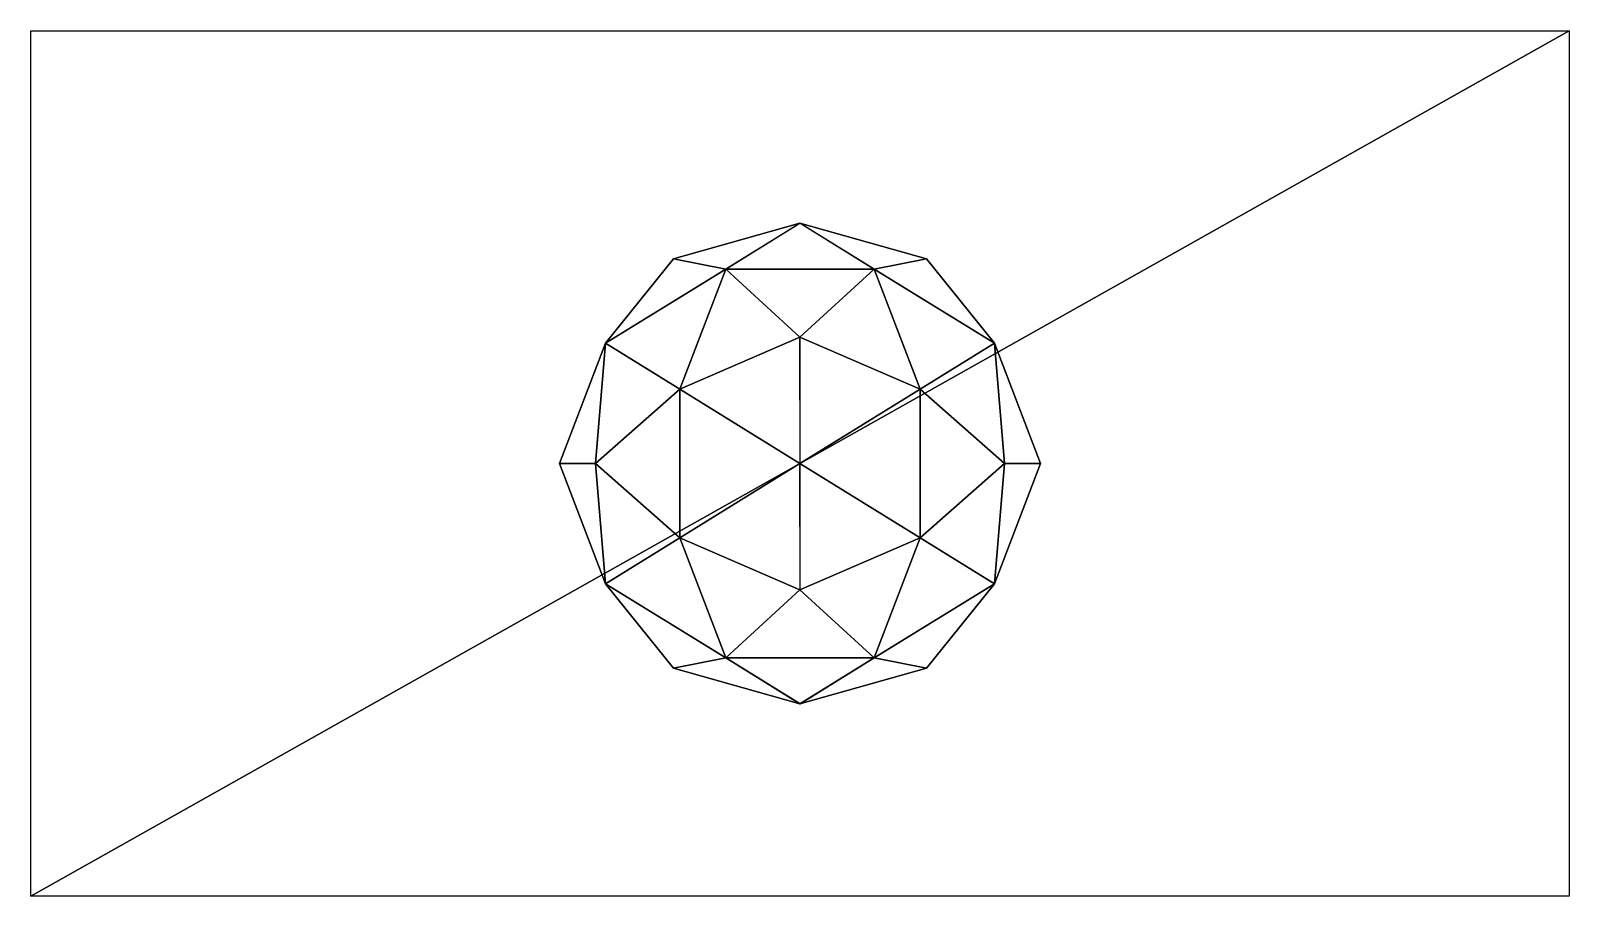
# Model space of a CAD drawing. Header units: metres. Extents: x -640 to 640, y -360 to 360.
import ezdxf

# ---------------------------------------------------------------- set-up
doc = ezdxf.new("R2010")
doc.units = ezdxf.units.M

msp = doc.modelspace()

# ---------------------------------------------------------------- linework, layer by layer
for points in [[(-640, -360, -623.5383), (-640, 360, -623.5383), (640, 360, -623.5383), (640.0001, 360.0001, -623.5382)], [(640, 360, -623.5383), (640, -360, -623.5383), (-640, -360, -623.5383), (-639.9999, -359.9999, -623.5382)], [(-61.803402, 161.8034, -723.5383), (-105.14623, 170.13017, -623.5383), (0, 200, -623.5383), (0.0001, 200.0001, -623.5382)], [(-61.803402, 161.8034, -523.5383), (0, 200, -623.5383), (-105.14623, 170.13017, -623.5383), (-105.14613, 170.13028, -623.5382)], [(61.803402, 161.8034, -723.5383), (-61.803402, 161.8034, -723.5383), (0, 200, -623.5383), (0.0001, 200.0001, -623.5382)], [(-61.803402, 161.8034, -523.5383), (61.803402, 161.8034, -523.5383), (0, 200, -623.5383), (0.0001, 200.0001, -623.5382)], [(61.803402, 161.8034, -523.5383), (105.14623, 170.13017, -623.5383), (0, 200, -623.5383), (0.0001, 200.0001, -623.5382)], [(61.803402, 161.8034, -723.5383), (0, 200, -623.5383), (105.14623, 170.13017, -623.5383), (105.14633, 170.13028, -623.5382)], [(-61.803402, 161.8034, -723.5383), (-161.8034, 100, -685.34174), (-105.14623, 170.13017, -623.5383), (-105.14613, 170.13028, -623.5382)], [(-105.14623, 170.13017, -623.5383), (-161.8034, 100, -685.34174), (-161.8034, 100, -561.7349), (-161.8033, 100.0001, -561.7348)], [(-61.803402, 161.8034, -523.5383), (-105.14623, 170.13017, -623.5383), (-161.8034, 100, -561.7349), (-161.8033, 100.0001, -561.7348)], [(61.803402, 161.8034, -523.5383), (161.8034, 100, -561.7349), (105.14623, 170.13017, -623.5383), (105.14633, 170.13028, -623.5382)], [(61.803402, 161.8034, -723.5383), (105.14623, 170.13017, -623.5383), (161.8034, 100, -685.34174), (161.80351, 100.0001, -685.3416)], [(105.14623, 170.13017, -623.5383), (161.8034, 100, -561.7349), (161.8034, 100, -685.34174), (161.80351, 100.0001, -685.3416)], [(-100, 61.803402, -461.73492), (-61.803402, 161.8034, -523.5383), (-161.8034, 100, -561.7349), (-161.8033, 100.0001, -561.7348)], [(-61.803402, 161.8034, -723.5383), (-100, 61.803402, -785.34174), (-161.8034, 100, -685.34174), (-161.8033, 100.0001, -685.3416)], [(0, 105.14623, -793.6685), (-100, 61.803402, -785.34174), (-61.803402, 161.8034, -723.5383), (-61.803303, 161.80351, -723.5382)], [(0, 105.14623, -453.40814), (-61.803402, 161.8034, -523.5383), (-100, 61.803402, -461.73492), (-99.9999, 61.8035, -461.73483)], [(0, 105.14623, -793.6685), (-61.803402, 161.8034, -723.5383), (61.803402, 161.8034, -723.5383), (61.8035, 161.80351, -723.5382)], [(0, 105.14623, -453.40814), (61.803402, 161.8034, -523.5383), (-61.803402, 161.8034, -523.5383), (-61.803303, 161.80351, -523.5382)], [(0, 105.14623, -453.40814), (100, 61.803402, -461.73492), (61.803402, 161.8034, -523.5383), (61.8035, 161.80351, -523.5382)], [(0, 105.14623, -793.6685), (61.803402, 161.8034, -723.5383), (100, 61.803402, -785.34174), (100.0001, 61.8035, -785.3416)], [(61.803402, 161.8034, -523.5383), (100, 61.803402, -461.73492), (161.8034, 100, -561.7349), (161.80351, 100.0001, -561.7348)], [(100, 61.803402, -785.34174), (61.803402, 161.8034, -723.5383), (161.8034, 100, -685.34174), (161.80351, 100.0001, -685.3416)], [(0, 105.14623, -453.40814), (-100, 61.803402, -461.73492), (0, 0, -423.53833), (0.0001, 0.0001, -423.53824)], [(0, 105.14623, -793.6685), (0, 0, -823.5383), (-100, 61.803402, -785.34174), (-99.9999, 61.8035, -785.3416)], [(0, 105.14623, -453.40814), (0, 0, -423.53833), (100, 61.803402, -461.73492), (100.0001, 61.8035, -461.73483)], [(0, 105.14623, -793.6685), (100, 61.803402, -785.34174), (0, 0, -823.5383), (0.0001, 0.0001, -823.5382)], [(-161.8034, 100, -561.7349), (-200, 0, -623.5383), (-170.13017, 0, -518.3921), (-170.13007, 0.0001, -518.39197)], [(-161.8034, 100, -685.34174), (-170.13017, 0, -728.6846), (-200, 0, -623.5383), (-199.9999, 0.0001, -623.5382)], [(-161.8034, 100, -561.7349), (-161.8034, 100, -685.34174), (-200, 0, -623.5383), (-199.9999, 0.0001, -623.5382)], [(-100, 61.803402, -785.34174), (-170.13017, 0, -728.6846), (-161.8034, 100, -685.34174), (-161.8033, 100.0001, -685.3416)], [(-100, 61.803402, -461.73492), (-161.8034, 100, -561.7349), (-170.13017, 0, -518.3921), (-170.13007, 0.0001, -518.39197)], [(100, 61.803402, -461.73492), (170.13017, 0, -518.3921), (161.8034, 100, -561.7349), (161.80351, 100.0001, -561.7348)], [(100, 61.803402, -785.34174), (161.8034, 100, -685.34174), (170.13017, 0, -728.6846), (170.13028, 0.0001, -728.68445)], [(161.8034, 100, -685.34174), (200, 0, -623.5383), (170.13017, 0, -728.6846), (170.13028, 0.0001, -728.68445)], [(161.8034, 100, -561.7349), (170.13017, 0, -518.3921), (200, 0, -623.5383), (200.0001, 0.0001, -623.5382)], [(161.8034, 100, -685.34174), (161.8034, 100, -561.7349), (200, 0, -623.5383), (200.0001, 0.0001, -623.5382)], [(-100, 61.803402, -461.73492), (-170.13017, 0, -518.3921), (-100, -61.803402, -461.73492), (-99.9999, -61.803303, -461.73483)], [(-100, 61.803402, -785.34174), (-100, -61.803402, -785.34174), (-170.13017, 0, -728.6846), (-170.13007, 0.0001, -728.68445)], [(0, 0, -423.53833), (-100, 61.803402, -461.73492), (-100, -61.803402, -461.73492), (-99.9999, -61.803303, -461.73483)], [(-100, 61.803402, -785.34174), (0, 0, -823.5383), (-100, -61.803402, -785.34174), (-99.9999, -61.803303, -785.3416)], [(100, 61.803402, -461.73492), (0, 0, -423.53833), (100, -61.803402, -461.73492), (100.0001, -61.803303, -461.73483)], [(0, 0, -823.5383), (100, 61.803402, -785.34174), (100, -61.803402, -785.34174), (100.0001, -61.803303, -785.3416)], [(100, 61.803402, -461.73492), (100, -61.803402, -461.73492), (170.13017, 0, -518.3921), (170.13028, 0.0001, -518.39197)], [(100, 61.803402, -785.34174), (170.13017, 0, -728.6846), (100, -61.803402, -785.34174), (100.0001, -61.803303, -785.3416)], [(-161.8034, -100, -685.34174), (-200, 0, -623.5383), (-170.13017, 0, -728.6846), (-170.13007, 0.0001, -728.68445)], [(-161.8034, -100, -561.7349), (-170.13017, 0, -518.3921), (-200, 0, -623.5383), (-199.9999, 0.0001, -623.5382)], [(-161.8034, -100, -685.34174), (-161.8034, -100, -561.7349), (-200, 0, -623.5383), (-199.9999, 0.0001, -623.5382)], [(-100, -61.803402, -785.34174), (-161.8034, -100, -685.34174), (-170.13017, 0, -728.6846), (-170.13007, 0.0001, -728.68445)], [(-100, -61.803402, -461.73492), (-170.13017, 0, -518.3921), (-161.8034, -100, -561.7349), (-161.8033, -99.9999, -561.7348)], [(0, 0, -423.53833), (-100, -61.803402, -461.73492), (0, -105.14623, -453.40814), (0.0001, -105.14613, -453.40805)], [(0, 0, -823.5383), (0, -105.14623, -793.6685), (-100, -61.803402, -785.34174), (-99.9999, -61.803303, -785.3416)], [(0, 0, -423.53833), (0, -105.14623, -453.40814), (100, -61.803402, -461.73492), (100.0001, -61.803303, -461.73483)], [(0, 0, -823.5383), (100, -61.803402, -785.34174), (0, -105.14623, -793.6685), (0.0001, -105.14613, -793.6684)], [(100, -61.803402, -461.73492), (161.8034, -100, -561.7349), (170.13017, 0, -518.3921), (170.13028, 0.0001, -518.39197)], [(100, -61.803402, -785.34174), (170.13017, 0, -728.6846), (161.8034, -100, -685.34174), (161.80351, -99.9999, -685.3416)], [(161.8034, -100, -561.7349), (200, 0, -623.5383), (170.13017, 0, -518.3921), (170.13028, 0.0001, -518.39197)], [(161.8034, -100, -685.34174), (170.13017, 0, -728.6846), (200, 0, -623.5383), (200.0001, 0.0001, -623.5382)], [(161.8034, -100, -561.7349), (161.8034, -100, -685.34174), (200, 0, -623.5383), (200.0001, 0.0001, -623.5382)], [(-100, -61.803402, -785.34174), (-61.803402, -161.8034, -723.5383), (-161.8034, -100, -685.34174), (-161.8033, -99.9999, -685.3416)], [(-61.803402, -161.8034, -523.5383), (-100, -61.803402, -461.73492), (-161.8034, -100, -561.7349), (-161.8033, -99.9999, -561.7348)], [(0, -105.14623, -793.6685), (-61.803402, -161.8034, -723.5383), (-100, -61.803402, -785.34174), (-99.9999, -61.803303, -785.3416)], [(0, -105.14623, -453.40814), (-100, -61.803402, -461.73492), (-61.803402, -161.8034, -523.5383), (-61.803303, -161.8033, -523.5382)], [(0, -105.14623, -453.40814), (61.803402, -161.8034, -523.5383), (100, -61.803402, -461.73492), (100.0001, -61.803303, -461.73483)], [(0, -105.14623, -793.6685), (100, -61.803402, -785.34174), (61.803402, -161.8034, -723.5383), (61.8035, -161.8033, -723.5382)], [(61.803402, -161.8034, -723.5383), (100, -61.803402, -785.34174), (161.8034, -100, -685.34174), (161.80351, -99.9999, -685.3416)], [(100, -61.803402, -461.73492), (61.803402, -161.8034, -523.5383), (161.8034, -100, -561.7349), (161.80351, -99.9999, -561.7348)], [(-105.14623, -170.13017, -623.5383), (-161.8034, -100, -561.7349), (-161.8034, -100, -685.34174), (-161.8033, -99.9999, -685.3416)], [(-61.803402, -161.8034, -723.5383), (-105.14623, -170.13017, -623.5383), (-161.8034, -100, -685.34174), (-161.8033, -99.9999, -685.3416)], [(-61.803402, -161.8034, -523.5383), (-161.8034, -100, -561.7349), (-105.14623, -170.13017, -623.5383), (-105.14613, -170.13007, -623.5382)], [(61.803402, -161.8034, -523.5383), (105.14623, -170.13017, -623.5383), (161.8034, -100, -561.7349), (161.80351, -99.9999, -561.7348)], [(61.803402, -161.8034, -723.5383), (161.8034, -100, -685.34174), (105.14623, -170.13017, -623.5383), (105.14633, -170.13007, -623.5382)], [(105.14623, -170.13017, -623.5383), (161.8034, -100, -685.34174), (161.8034, -100, -561.7349), (161.80351, -99.9999, -561.7348)], [(0, -105.14623, -453.40814), (-61.803402, -161.8034, -523.5383), (61.803402, -161.8034, -523.5383), (61.8035, -161.8033, -523.5382)], [(0, -105.14623, -793.6685), (61.803402, -161.8034, -723.5383), (-61.803402, -161.8034, -723.5383), (-61.803303, -161.8033, -723.5382)], [(-61.803402, -161.8034, -523.5383), (-105.14623, -170.13017, -623.5383), (0, -200, -623.5383), (0.0001, -199.9999, -623.5382)], [(-61.803402, -161.8034, -723.5383), (0, -200, -623.5383), (-105.14623, -170.13017, -623.5383), (-105.14613, -170.13007, -623.5382)], [(61.803402, -161.8034, -523.5383), (-61.803402, -161.8034, -523.5383), (0, -200, -623.5383), (0.0001, -199.9999, -623.5382)], [(-61.803402, -161.8034, -723.5383), (61.803402, -161.8034, -723.5383), (0, -200, -623.5383), (0.0001, -199.9999, -623.5382)], [(61.803402, -161.8034, -523.5383), (0, -200, -623.5383), (105.14623, -170.13017, -623.5383), (105.14633, -170.13007, -623.5382)], [(61.803402, -161.8034, -723.5383), (105.14623, -170.13017, -623.5383), (0, -200, -623.5383), (0.0001, -199.9999, -623.5382)]]:
    msp.add_3dface(points)

doc.saveas('drawing.dxf')
